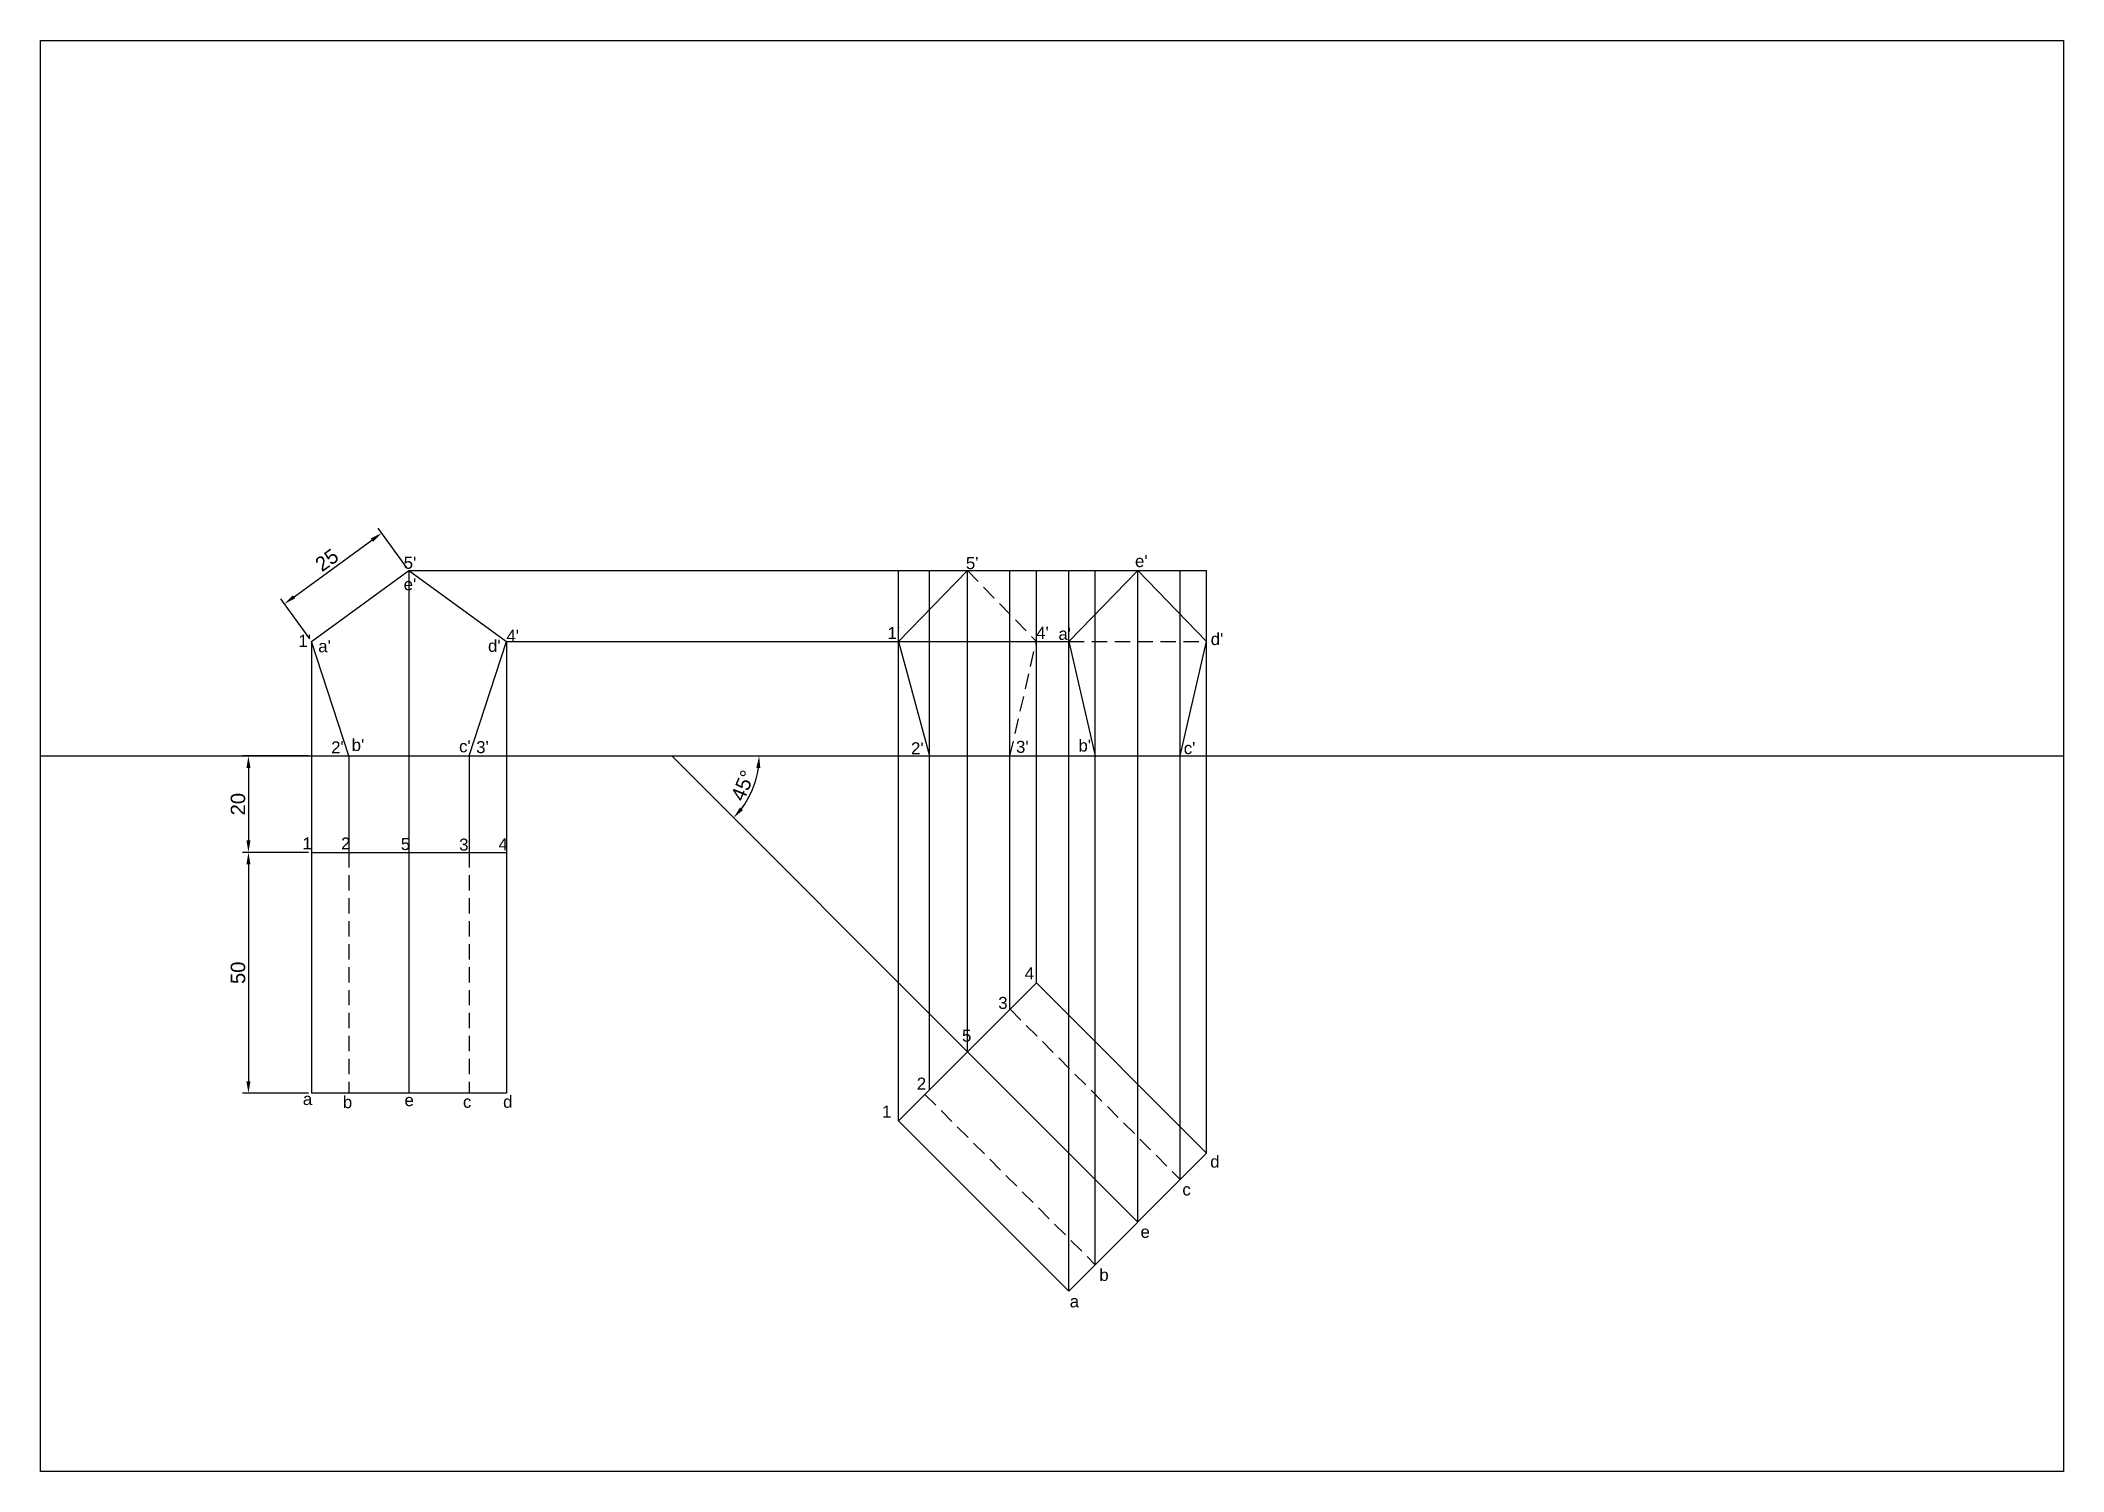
# Model space of a CAD drawing. Header units: millimetres. Extents: x 1906 to 2326, y 1741 to 2038.
import ezdxf

# ---------------------------------------------------------------- set-up
doc = ezdxf.new("R2010")
doc.units = ezdxf.units.MM
doc.linetypes.add('HIDDEN2', pattern=[4.7625, 3.175, -1.5875])
doc.styles.get("Standard").update_dxf_attribs({"font": 'arial.ttf'})
doc.dimstyles.new('ISO-25', dxfattribs={"dimtxt": 3, "dimasz": 2.5, "dimexe": 1.25, "dimexo": 0.625, "dimtad": 1, "dimdec": 0, "dimdsep": 46, "dimtxsty": 'Standard', "dimcen": 2.5, "dimadec": 0, "dimazin": 0, "dimtfac": 1, "dimtdec": 0, "dimtmove": 0, "dimatfit": 3, "dimfxl": 1, "dimarcsym": 0})

# ---------------------------------------------------------------- blocks, each defined once
blk = doc.blocks.new('*D46')
at = {"color": 0, "linetype": 'Continuous', "lineweight": -2, "transparency": 16777216}
blk.add_arc((2037.27, 1889.8), 18.15, 322.8994, 352.1006, dxfattribs=at)
at = {"color": 0, "linetype": 'Continuous', "lineweight": -3, "transparency": 16777216}
for points in [[(2054.83, 1887.33), (2055.66, 1887.27), (2055.42, 1889.8)], [(2052.06, 1878.58), (2051.43, 1879.12), (2050.11, 1876.96)]]:
    blk.add_solid(points, dxfattribs=at)
at = {"layer": 'Defpoints', "color": 0, "linetype": 'Continuous', "lineweight": -3, "transparency": 16777216}
for p in [(2002.94, 1889.8), (2037.27, 1889.8), (2116.21, 1889.8), (2052.99, 1880.72), (2099.49, 1827.58)]:
    blk.add_point(p, dxfattribs=at)
at = {"color": 0, "linetype": 'Continuous', "lineweight": -3, "transparency": 16777216, "insert": (2052.05, 1883.67), "char_height": 3, "attachment_point": 5, "rotation": 67.5}
blk.add_mtext('45°', dxfattribs=at)
blk = doc.blocks.new('*D47')
at = {"color": 0, "linetype": 'Continuous', "lineweight": -2, "transparency": 16777216}
for p, q in [((1961.86, 1889.8), (1948.14, 1889.8)), ((1949.39, 1887.3), (1949.39, 1872.3)), ((1961.86, 1869.8), (1948.14, 1869.8))]:
    blk.add_line(p, q, dxfattribs=at)
at = {"color": 0, "linetype": 'Continuous', "lineweight": -3, "transparency": 16777216}
for points in [[(1948.97, 1887.3), (1949.81, 1887.3), (1949.39, 1889.8)], [(1948.97, 1872.3), (1949.81, 1872.3), (1949.39, 1869.8)]]:
    blk.add_solid(points, dxfattribs=at)
at = {"layer": 'Defpoints', "color": 0, "linetype": 'Continuous', "lineweight": -3, "transparency": 16777216}
for p in [(1962.48, 1889.8), (1949.39, 1869.8), (1962.48, 1869.8)]:
    blk.add_point(p, dxfattribs=at)
at = {"color": 0, "linetype": 'Continuous', "lineweight": -3, "transparency": 16777216, "insert": (1947.23, 1879.8), "char_height": 3, "attachment_point": 5, "rotation": 90}
blk.add_mtext('20', dxfattribs=at)
blk = doc.blocks.new('*D48')
at = {"color": 0, "linetype": 'Continuous', "lineweight": -2, "transparency": 16777216}
for p, q in [((1961.86, 1869.8), (1948.14, 1869.8)), ((1949.39, 1867.3), (1949.39, 1822.3)), ((1961.86, 1819.8), (1948.14, 1819.8))]:
    blk.add_line(p, q, dxfattribs=at)
at = {"color": 0, "linetype": 'Continuous', "lineweight": -3, "transparency": 16777216}
for points in [[(1948.97, 1867.3), (1949.81, 1867.3), (1949.39, 1869.8)], [(1948.97, 1822.3), (1949.81, 1822.3), (1949.39, 1819.8)]]:
    blk.add_solid(points, dxfattribs=at)
at = {"layer": 'Defpoints', "color": 0, "linetype": 'Continuous', "lineweight": -3, "transparency": 16777216}
for p in [(1962.48, 1869.8), (1949.39, 1819.8), (1962.48, 1819.8)]:
    blk.add_point(p, dxfattribs=at)
at = {"color": 0, "linetype": 'Continuous', "lineweight": -3, "transparency": 16777216, "insert": (1947.23, 1844.8), "char_height": 3, "attachment_point": 5, "rotation": 90}
blk.add_mtext('50', dxfattribs=at)
blk = doc.blocks.new('*D49')
at = {"color": 0, "linetype": 'Continuous', "lineweight": -2, "transparency": 16777216}
for p, q in [((1982.34, 1928.77), (1976.31, 1937.07)), ((1958.85, 1922.83), (1975.03, 1934.59)), ((1962.12, 1914.08), (1956.09, 1922.38))]:
    blk.add_line(p, q, dxfattribs=at)
at = {"color": 0, "linetype": 'Continuous', "lineweight": -3, "transparency": 16777216}
for points in [[(1974.78, 1934.93), (1975.27, 1934.25), (1977.05, 1936.06)], [(1958.6, 1923.17), (1959.09, 1922.5), (1956.82, 1921.36)]]:
    blk.add_solid(points, dxfattribs=at)
at = {"layer": 'Defpoints', "color": 0, "linetype": 'Continuous', "lineweight": -3, "transparency": 16777216}
for p in [(1977.05, 1936.06), (1982.71, 1928.27), (1962.48, 1913.57)]:
    blk.add_point(p, dxfattribs=at)
at = {"color": 0, "linetype": 'Continuous', "lineweight": -3, "transparency": 16777216, "insert": (1965.67, 1930.46), "char_height": 3, "attachment_point": 5, "rotation": 36}
blk.add_mtext('25', dxfattribs=at)

msp = doc.modelspace()

# ---------------------------------------------------------------- linework, layer by layer
at = {"lineweight": 30}
for p, q in [((1962.48, 1913.57), (1982.71, 1928.27)), ((1982.71, 1928.27), (2002.94, 1913.57)), ((1970.21, 1889.8), (1962.48, 1913.57)), ((1995.21, 1889.8), (2002.94, 1913.57)), ((1970.21, 1889.8), (1995.21, 1889.8)), ((1962.48, 1869.8), (1962.48, 1819.8)), ((1982.71, 1869.8), (1982.71, 1819.8)), ((2002.94, 1869.8), (2002.94, 1819.8))]:
    msp.add_line(p, q, dxfattribs=at)
for p, q in [((1982.71, 1928.27), (1982.71, 1869.8)), ((1962.48, 1913.57), (1962.48, 1869.8)), ((2002.94, 1913.57), (2002.94, 1869.8)), ((1906.21, 1889.8), (2326.21, 1889.8)), ((1906.21, 1889.8), (1970.21, 1889.8)), ((1970.21, 1889.8), (1970.21, 1869.8)), ((1995.21, 1889.8), (1995.21, 1869.8))]:
    msp.add_line(p, q)
at = {"linetype": 'Continuous', "lineweight": -3}
for p, q in [((1982.71, 1928.27), (2148.32, 1928.27)), ((2084.36, 1814.11), (2084.36, 1928.27)), ((2090.79, 1820.54), (2090.79, 1928.27)), ((2098.66, 1828.41), (2098.66, 1928.27)), ((2107.49, 1837.25), (2107.49, 1928.27)), ((2112.96, 1842.71), (2112.96, 1928.27)), ((2119.71, 1778.75), (2119.71, 1928.27)), ((2125.18, 1784.22), (2125.18, 1928.27)), ((2134.01, 1793.05), (2134.01, 1928.27)), ((2142.85, 1801.89), (2142.85, 1928.27)), ((2148.32, 1807.36), (2148.32, 1928.27)), ((2002.94, 1913.57), (2119.71, 1913.57)), ((2002.94, 1889.8), (2116.21, 1889.8)), ((2002.94, 1889.8), (2037.27, 1889.8)), ((2037.27, 1889.8), (2099.49, 1827.58))]:
    msp.add_line(p, q, dxfattribs=at)
at = {"linetype": 'Continuous', "lineweight": 30}
for p, q in [((2098.66, 1928.27), (2084.36, 1913.57)), ((2098.66, 1928.27), (2134.01, 1928.27)), ((2119.71, 1913.57), (2134.01, 1928.27)), ((2134.01, 1928.27), (2148.32, 1913.57)), ((2084.36, 1913.57), (2090.79, 1889.8)), ((2084.36, 1913.57), (2119.71, 1913.57)), ((2119.71, 1913.57), (2125.18, 1889.8)), ((2142.85, 1889.8), (2148.32, 1913.57)), ((2090.79, 1889.8), (2107.49, 1889.8)), ((2090.79, 1889.8), (2142.85, 1889.8)), ((2125.18, 1889.8), (2142.85, 1889.8)), ((1962.48, 1869.8), (2002.94, 1869.8)), ((2084.36, 1814.11), (2112.96, 1842.71)), ((2107.5, 1837.25), (2112.96, 1842.71)), ((2112.96, 1842.71), (2148.32, 1807.36)), ((2098.66, 1828.41), (2107.5, 1837.25)), ((2098.66, 1828.41), (2134.01, 1793.05)), ((2002.94, 1819.8), (1962.48, 1819.8)), ((2084.36, 1814.11), (2119.71, 1778.75)), ((2148.32, 1807.36), (2119.71, 1778.75))]:
    msp.add_line(p, q, dxfattribs=at)
at = {"linetype": 'HIDDEN2', "lineweight": -3}
for p, q in [((2098.66, 1928.27), (2112.96, 1913.57)), ((2107.49, 1889.8), (2112.96, 1913.57)), ((2119.71, 1913.57), (2148.32, 1913.57)), ((2107.5, 1837.25), (2142.85, 1801.89)), ((2089.82, 1819.57), (2125.18, 1784.22))]:
    msp.add_line(p, q, dxfattribs=at)
at = {"linetype": 'HIDDEN2'}
for p, q in [((1970.21, 1869.8), (1970.21, 1819.8)), ((1995.21, 1869.8), (1995.21, 1819.8))]:
    msp.add_line(p, q, dxfattribs=at)
msp.add_lwpolyline([(1906.21, 2038.3), (2326.21, 2038.3), (2326.21, 1741.3), (1906.21, 1741.3)], close=True)
at = {"linetype": 'Continuous', "lineweight": -3}
msp.add_point((2098.66, 1828.41), dxfattribs=at)

# ---------------------------------------------------------------- texts
at = {"linetype": 'Continuous', "lineweight": -3, "char_height": 2.5, "attachment_point": 1}
for s, insert in [("5'", (1981.62, 1931.15)), ("5'", (2098.33, 1931.09)), ("e'", (2133.44, 1931.5)), ("e'", (1981.62, 1926.68)), ("4'", (2002.95, 1915.99)), ("1'", (2082.06, 1916.57)), ("4'", (2112.93, 1916.61)), ("a'", (2117.54, 1916.4)), ("d'", (2149.16, 1915.32)), ("1'", (1959.75, 1914.95)), ("a'", (1963.88, 1913.83)), ("d'", (1999.13, 1913.91)), ("2'", (1966.56, 1892.83)), ("b'", (1970.82, 1893.34)), ("c'", (1993.12, 1893.06)), ("3'", (1996.67, 1892.89)), ("2'", (2086.94, 1892.64)), ("3'", (2108.74, 1892.95)), ("b'", (2121.71, 1893.22)), ("c'", (2143.57, 1892.68)), ('1', (1960.61, 1872.9)), ('2', (1968.62, 1872.9)), ('5', (1981.02, 1872.78)), ('3', (1993.14, 1872.66)), ('4', (2001.3, 1872.74)), ('4', (2110.54, 1845.92)), ('3', (2105.06, 1839.8)), ('5', (2097.53, 1833.01)), ('2', (2088.14, 1823.05)), ('a', (1960.69, 1819.86)), ('b', (1968.99, 1819.21)), ('e', (1981.79, 1819.62)), ('c', (1993.93, 1819.29)), ('d', (2002.26, 1819.29)), ('1', (2080.92, 1817.23)), ('d', (2149.06, 1806.87)), ('c', (2143.28, 1801.08)), ('e', (2134.59, 1792.29)), ('b', (2126.03, 1783.35)), ('a', (2119.89, 1777.86))]:
    msp.add_mtext_dynamic_manual_height_columns(s, width=3.8413, gutter_width=12.5, heights=[0], dxfattribs=dict(at, insert=insert))

# ---------------------------------------------------------------- dimensions: what is measured, and where the dimension line sits
at = {"linetype": 'Continuous', "lineweight": -3}
dim = msp.add_aligned_dim(p1=(1962.48, 1913.57), p2=(1982.71, 1928.27), distance=9.63, dimstyle='ISO-25', dxfattribs=at)
dim.commit()
dim.dimension.update_dxf_attribs({"geometry": '*D49', "text_midpoint": (1965.67, 1930.46)})
for base, p1, p2, picture, middle in [((1949.39, 1869.8), (1962.48, 1889.8), (1962.48, 1869.8), '*D47', (1947.23, 1879.8)), ((1949.39, 1819.8), (1962.48, 1869.8), (1962.48, 1819.8), '*D48', (1947.23, 1844.8))]:
    dim = msp.add_linear_dim(base=base, p1=p1, p2=p2, angle=90, dimstyle='ISO-25', dxfattribs=at)
    dim.commit()
    dim.dimension.update_dxf_attribs({"geometry": picture, "text_midpoint": middle})
dim = msp.add_angular_dim_2l(base=(2052.99, 1880.72), line1=((2037.27, 1889.8), (2099.49, 1827.58)), line2=((2002.94, 1889.8), (2116.21, 1889.8)), dimstyle='ISO-25', dxfattribs=at)
dim.commit()
dim.dimension.update_dxf_attribs({"geometry": '*D46', "text_midpoint": (2052.05, 1883.67)})

doc.saveas('drawing.dxf')
